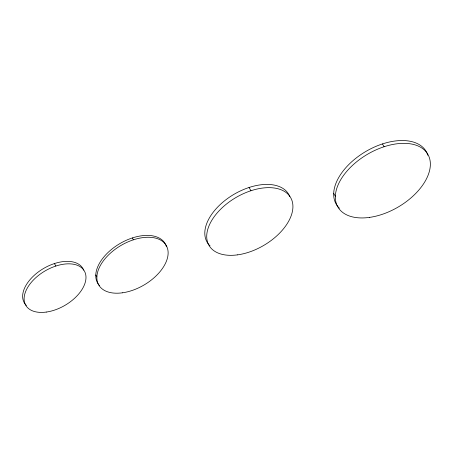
<?xml version="1.0" encoding="UTF-8"?>
<svg xmlns="http://www.w3.org/2000/svg" width="453" height="453" viewBox="0 0 453 453"><rect width="100%" height="100%" fill="white"/><g stroke="black" fill="none" stroke-linecap="round" stroke-linejoin="round"><path stroke-width="0.68" d="M382.44 143.924L384.099 146.744M333.697 193.386L335.356 196.206M249.037 187.491L250.945 190.73M132.333 237.938L133.431 239.807M95.776 275.039L96.874 276.902M54.394 263.567L55.849 266.041M339.439 208.255A52.129 30.515 -30.5 0 1 365.135 151.874A52.129 30.515 -30.5 0 1 427.83 155.288M210.022 245.86A47.299 27.69 -30.5 0 1 232.457 195.237A47.299 27.69 -30.5 0 1 289.824 196.653M99.603 285.713A39.1 22.888 -30.5 0 1 120.085 243.471A39.1 22.888 -30.5 0 1 166.472 246.789M26.387 305.464A33.952 19.875 -30.5 0 1 42.497 269.127A33.952 19.875 -30.5 0 1 83.675 270.147M369.359 217.417A52.129 30.515 -30.5 0 0 429.053 156.84A52.129 30.515 -30.5 0 0 350.146 167.672A52.129 30.515 -30.5 0 0 369.359 217.417M237.57 254.858A47.299 27.69 -30.5 0 0 291.732 199.892A47.299 27.69 -30.5 0 0 220.141 209.722A47.299 27.69 -30.5 0 0 237.57 254.858M122.378 292.814A39.1 22.888 -30.5 0 0 167.146 247.378A39.1 22.888 -30.5 0 0 107.967 255.503A39.1 22.888 -30.5 0 0 122.378 292.814M46.251 312.072A33.952 19.875 -30.5 0 0 85.136 272.621A33.952 19.875 -30.5 0 0 33.743 279.677A33.952 19.875 -30.5 0 0 46.251 312.072"/></g></svg>
